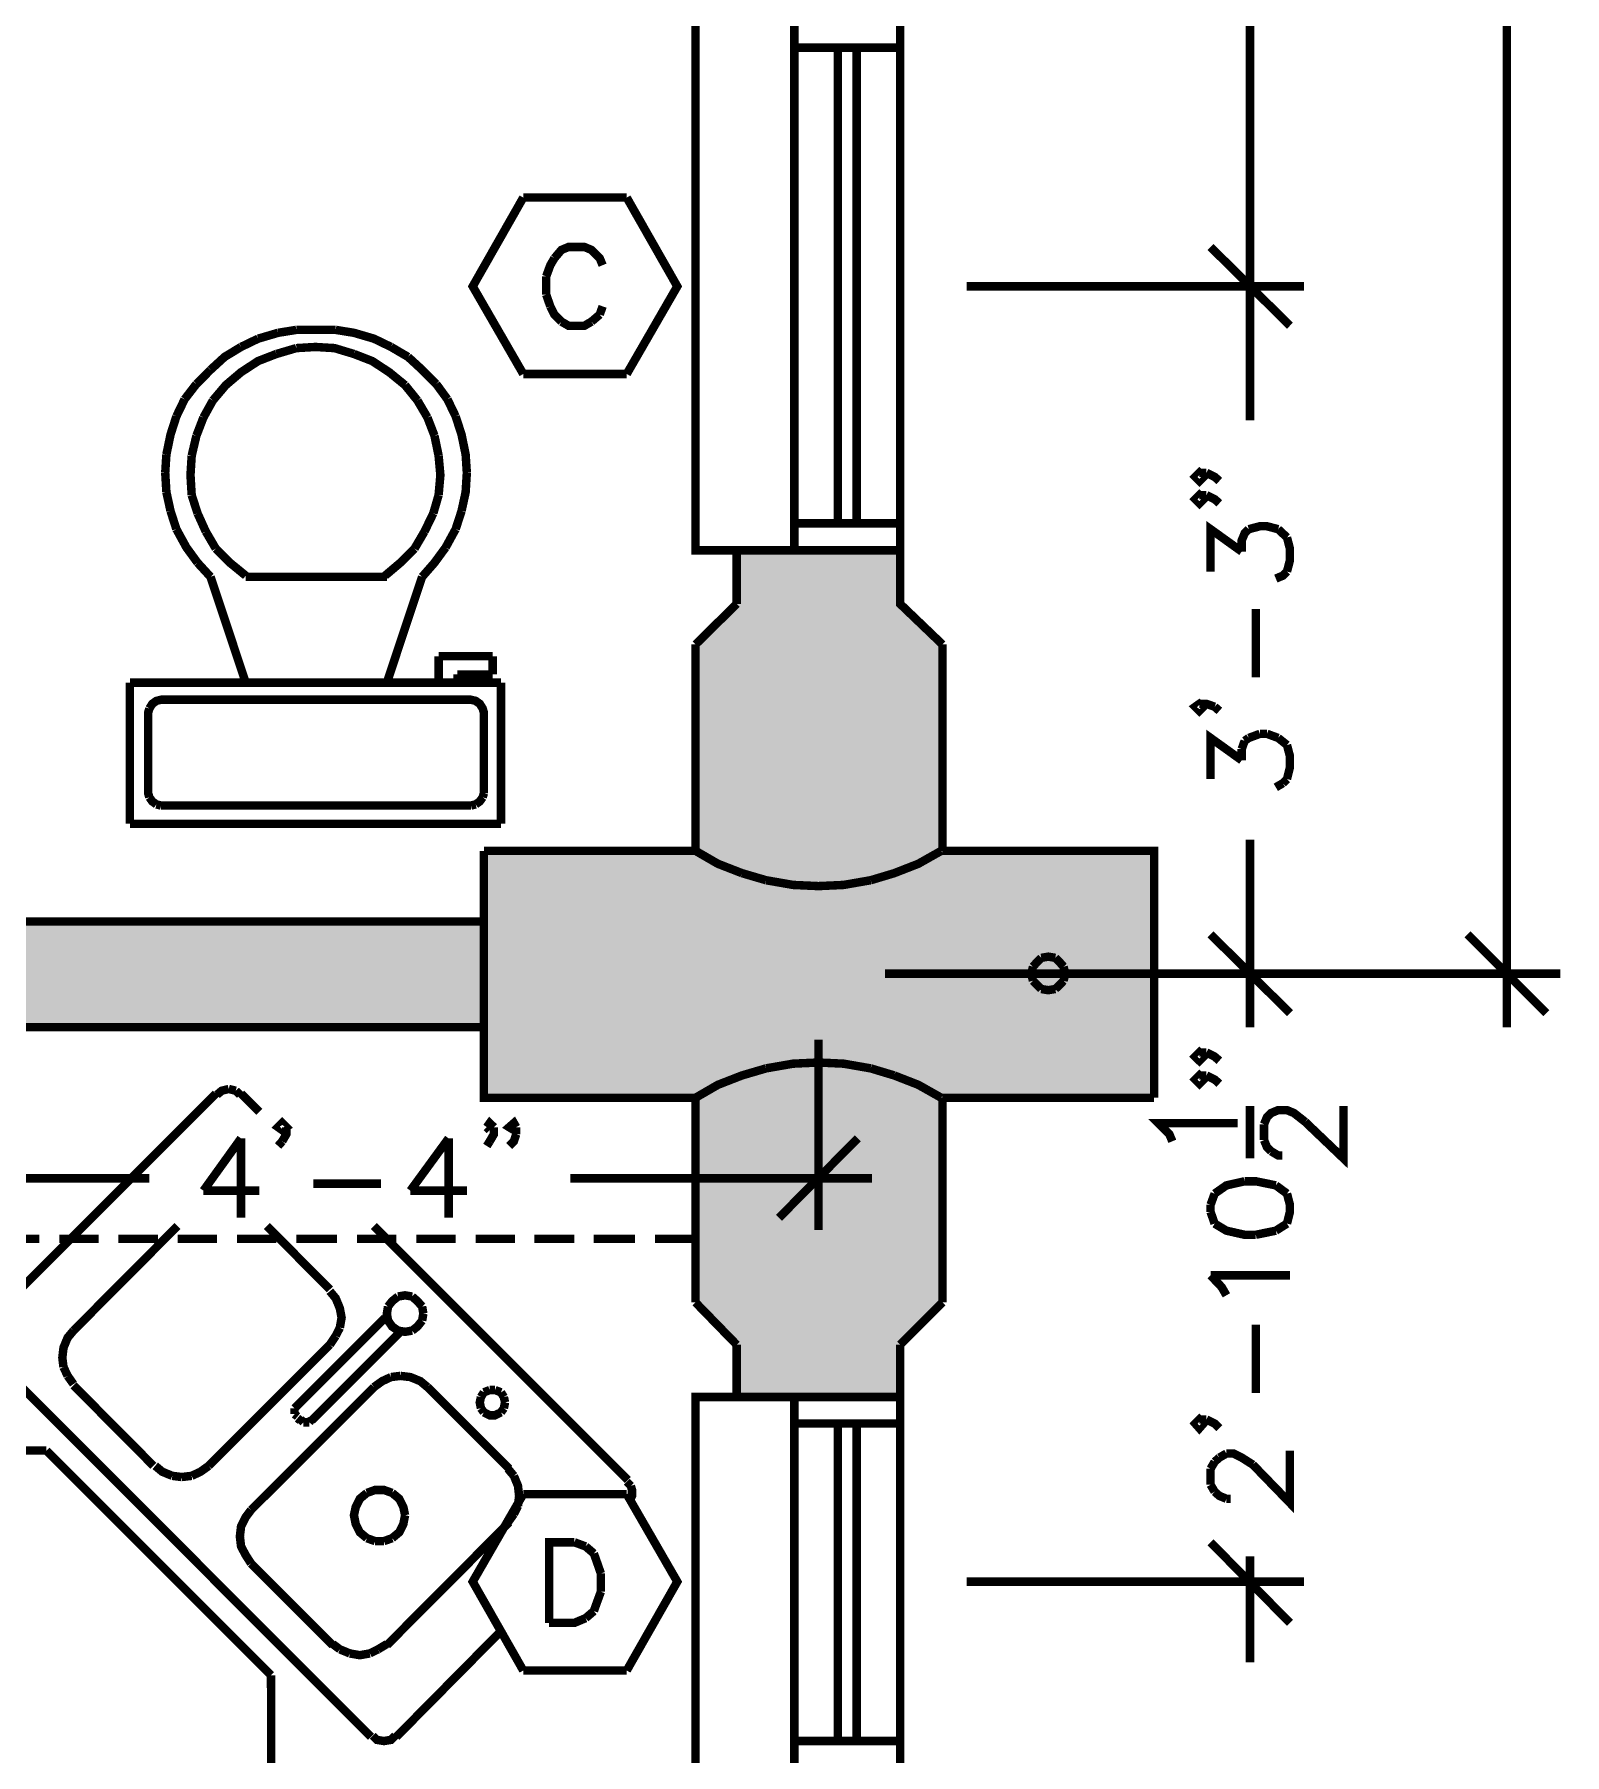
# Model space of a CAD drawing. Header units: millimetres. Extents: x 31 to 857, y 6 to 562.
# Drawn here: x 664 to 709.9, y 392.4 to 444 of the extents above; entities that cross this region are included whole.
import ezdxf

# ---------------------------------------------------------------- set-up
doc = ezdxf.new("R2010")
doc.units = ezdxf.units.MM
doc.layers.add('H', color=7, linetype='Continuous')
doc.layers.add('P', color=7, linetype='Continuous')

msp = doc.modelspace()

# ---------------------------------------------------------------- hatches: boundary and pattern name
at = {"layer": 'H', "linetype": 'Continuous'}
for points in [[(685.077, 426.896), (685.077, 428.502), (689.998, 426.896), (685.077, 426.896)], [(689.998, 426.896), (685.077, 428.502), (689.998, 428.502), (689.998, 426.896)], [(683.86, 425.662), (685.077, 426.896), (691.268, 425.662), (683.86, 425.662)], [(691.268, 425.662), (685.077, 426.896), (689.998, 426.896), (691.268, 425.662)], [(683.86, 419.488), (683.86, 425.662), (691.268, 419.488), (683.86, 419.488)], [(691.268, 419.488), (683.86, 425.662), (691.268, 425.662), (691.268, 419.488)], [(677.51, 419.012), (677.51, 419.488), (684.706, 419.012), (677.51, 419.012)], [(684.706, 419.012), (677.51, 419.488), (683.86, 419.488), (684.706, 419.012)], [(684.706, 419.012), (683.86, 419.488), (690.368, 419.012), (684.706, 419.012)], [(690.368, 419.012), (683.86, 419.488), (691.268, 419.488), (690.368, 419.012)], [(690.368, 419.012), (691.268, 419.488), (697.618, 419.012), (690.368, 419.012)], [(697.618, 419.012), (691.268, 419.488), (697.618, 419.488), (697.618, 419.012)], [(677.51, 418.677), (677.51, 419.012), (685.588, 418.677), (677.51, 418.677)], [(685.588, 418.677), (677.51, 419.012), (684.706, 419.012), (685.588, 418.677)], [(677.51, 418.518), (677.51, 418.677), (686.558, 418.518), (677.51, 418.518)], [(686.558, 418.518), (677.51, 418.677), (685.588, 418.677), (686.558, 418.518)], [(677.51, 418.43), (677.51, 418.518), (687.529, 418.43), (677.51, 418.43)], [(687.529, 418.43), (677.51, 418.518), (686.558, 418.518), (687.529, 418.43)], [(685.588, 418.677), (684.706, 419.012), (689.487, 418.677), (685.588, 418.677)], [(689.487, 418.677), (684.706, 419.012), (690.368, 419.012), (689.487, 418.677)], [(686.558, 418.518), (685.588, 418.677), (688.516, 418.518), (686.558, 418.518)], [(688.516, 418.518), (685.588, 418.677), (689.487, 418.677), (688.516, 418.518)], [(687.529, 418.43), (686.558, 418.518), (688.516, 418.518), (687.529, 418.43)], [(687.529, 418.43), (688.516, 418.518), (697.618, 418.43), (687.529, 418.43)], [(688.516, 418.518), (689.487, 418.677), (697.618, 418.518), (688.516, 418.518)], [(697.618, 418.43), (688.516, 418.518), (697.618, 418.518), (697.618, 418.43)], [(689.487, 418.677), (690.368, 419.012), (697.618, 418.677), (689.487, 418.677)], [(697.618, 418.518), (689.487, 418.677), (697.618, 418.677), (697.618, 418.518)], [(697.618, 418.677), (690.368, 419.012), (697.618, 419.012), (697.618, 418.677)], [(677.51, 413.173), (677.51, 418.43), (697.618, 413.173), (677.51, 413.173)], [(697.618, 413.173), (677.51, 418.43), (697.618, 418.43), (697.618, 413.173)], [(619.795, 414.196), (619.795, 417.371), (677.51, 414.196), (619.795, 414.196)], [(677.51, 414.196), (619.795, 417.371), (677.51, 417.371), (677.51, 414.196)], [(693.879, 415.89), (693.932, 415.96), (694.937, 415.89), (693.879, 415.89)], [(693.932, 415.96), (693.967, 416.048), (694.902, 415.96), (693.932, 415.96)], [(694.937, 415.89), (693.932, 415.96), (694.902, 415.96), (694.937, 415.89)], [(693.967, 416.048), (694.02, 416.137), (694.866, 416.048), (693.967, 416.048)], [(694.902, 415.96), (693.967, 416.048), (694.866, 416.048), (694.902, 415.96)], [(694.02, 416.137), (694.09, 416.225), (694.813, 416.137), (694.02, 416.137)], [(694.866, 416.048), (694.02, 416.137), (694.813, 416.137), (694.866, 416.048)], [(694.09, 416.225), (694.178, 416.26), (694.725, 416.225), (694.09, 416.225)], [(694.813, 416.137), (694.09, 416.225), (694.725, 416.225), (694.813, 416.137)], [(694.178, 416.26), (694.267, 416.313), (694.655, 416.26), (694.178, 416.26)], [(694.725, 416.225), (694.178, 416.26), (694.655, 416.26), (694.725, 416.225)], [(694.655, 416.26), (694.267, 416.313), (694.567, 416.313), (694.655, 416.26)], [(694.937, 415.802), (693.879, 415.89), (694.937, 415.89), (694.937, 415.802)], [(693.879, 415.802), (693.879, 415.89), (694.937, 415.802), (693.879, 415.802)], [(694.937, 415.678), (693.879, 415.802), (694.937, 415.802), (694.937, 415.678)], [(693.879, 415.678), (693.879, 415.802), (694.937, 415.678), (693.879, 415.678)], [(694.902, 415.59), (693.879, 415.678), (694.937, 415.678), (694.902, 415.59)], [(693.932, 415.59), (693.879, 415.678), (694.902, 415.59), (693.932, 415.59)], [(694.866, 415.502), (693.932, 415.59), (694.902, 415.59), (694.866, 415.502)], [(693.967, 415.502), (693.932, 415.59), (694.866, 415.502), (693.967, 415.502)], [(694.778, 415.413), (693.967, 415.502), (694.866, 415.502), (694.778, 415.413)], [(694.055, 415.413), (693.967, 415.502), (694.778, 415.413), (694.055, 415.413)], [(694.725, 415.343), (694.055, 415.413), (694.778, 415.413), (694.725, 415.343)], [(694.143, 415.343), (694.055, 415.413), (694.725, 415.343), (694.143, 415.343)], [(694.602, 415.29), (694.143, 415.343), (694.725, 415.343), (694.602, 415.29)], [(694.231, 415.29), (694.143, 415.343), (694.602, 415.29), (694.231, 415.29)], [(694.443, 415.255), (694.302, 415.29), (694.514, 415.29), (694.443, 415.255)], [(677.51, 413.085), (677.51, 413.173), (686.558, 413.085), (677.51, 413.085)], [(686.558, 413.085), (677.51, 413.173), (687.529, 413.173), (686.558, 413.085)], [(677.51, 412.873), (677.51, 413.085), (685.588, 412.873), (677.51, 412.873)], [(685.588, 412.873), (677.51, 413.085), (686.558, 413.085), (685.588, 412.873)], [(677.51, 412.538), (677.51, 412.873), (684.706, 412.538), (677.51, 412.538)], [(684.706, 412.538), (677.51, 412.873), (685.588, 412.873), (684.706, 412.538)], [(684.706, 412.538), (685.588, 412.873), (690.368, 412.538), (684.706, 412.538)], [(685.588, 412.873), (686.558, 413.085), (689.487, 412.873), (685.588, 412.873)], [(690.368, 412.538), (685.588, 412.873), (689.487, 412.873), (690.368, 412.538)], [(686.558, 413.085), (687.529, 413.173), (688.516, 413.085), (686.558, 413.085)], [(689.487, 412.873), (686.558, 413.085), (688.516, 413.085), (689.487, 412.873)], [(688.516, 413.085), (687.529, 413.173), (697.618, 413.085), (688.516, 413.085)], [(697.618, 413.085), (687.529, 413.173), (697.618, 413.173), (697.618, 413.085)], [(689.487, 412.873), (688.516, 413.085), (697.618, 412.873), (689.487, 412.873)], [(697.618, 412.873), (688.516, 413.085), (697.618, 413.085), (697.618, 412.873)], [(690.368, 412.538), (689.487, 412.873), (697.618, 412.538), (690.368, 412.538)], [(697.618, 412.538), (689.487, 412.873), (697.618, 412.873), (697.618, 412.538)], [(677.51, 412.08), (677.51, 412.538), (683.86, 412.08), (677.51, 412.08)], [(683.86, 412.08), (677.51, 412.538), (684.706, 412.538), (683.86, 412.08)], [(683.86, 412.08), (684.706, 412.538), (691.268, 412.08), (683.86, 412.08)], [(691.268, 412.08), (684.706, 412.538), (690.368, 412.538), (691.268, 412.08)], [(691.268, 412.08), (690.368, 412.538), (697.618, 412.08), (691.268, 412.08)], [(697.618, 412.08), (690.368, 412.538), (697.618, 412.538), (697.618, 412.08)], [(683.86, 405.941), (683.86, 412.08), (691.268, 405.941), (683.86, 405.941)], [(691.268, 405.941), (683.86, 412.08), (691.268, 412.08), (691.268, 405.941)], [(685.077, 404.671), (683.86, 405.941), (689.998, 404.671), (685.077, 404.671)], [(689.998, 404.671), (683.86, 405.941), (691.268, 405.941), (689.998, 404.671)], [(685.077, 403.102), (685.077, 404.671), (689.998, 403.102), (685.077, 403.102)], [(689.998, 403.102), (685.077, 404.671), (689.998, 404.671), (689.998, 403.102)]]:
    msp.add_hatch(color=256, dxfattribs=at).paths.add_polyline_path(points)

# ---------------------------------------------------------------- linework, layer by layer
at = {"layer": 'P', "const_width": 0.254}
for points in [[(700.476, 434.852), (700.476, 450.779)], [(700.476, 434.852), (700.476, 450.779)], [(708.184, 414.196), (708.184, 449.88)], [(683.842, 444.377), (683.842, 428.502), (689.98, 428.502), (689.98, 444.377), (683.842, 444.377), (683.842, 444.377)], [(683.842, 444.377), (683.842, 428.502), (689.98, 428.502), (689.98, 444.377), (683.842, 444.377), (683.842, 444.377)], [(689.98, 444.377), (686.805, 444.377), (686.805, 428.502)], [(689.98, 444.377), (686.805, 444.377), (686.805, 428.502)], [(689.98, 443.583), (686.805, 443.583)], [(689.98, 443.583), (686.805, 443.583)], [(688.111, 443.583), (688.111, 429.313)], [(688.111, 443.583), (688.111, 429.313)], [(688.675, 443.583), (688.675, 429.313)], [(688.675, 443.583), (688.675, 429.313)], [(678.674, 433.793), (677.157, 436.421), (678.674, 439.085)], [(678.674, 439.085), (681.778, 439.085)], [(678.674, 439.085), (678.674, 439.085)], [(681.778, 439.085), (683.295, 436.421), (681.778, 433.793)], [(700.476, 438.027), (700.476, 432.4)], [(681.055, 437.056), (680.967, 437.268), (680.72, 437.515), (680.508, 437.603), (680.032, 437.603), (679.82, 437.515), (679.609, 437.268)], [(699.294, 437.603), (701.675, 435.24)], [(701.675, 435.24), (699.294, 437.603)], [(699.294, 437.603), (701.675, 435.24)], [(679.609, 437.268), (679.485, 437.056), (679.362, 436.721)], [(679.362, 436.721), (679.362, 436.174)], [(679.362, 436.174), (679.485, 435.822)], [(691.974, 436.421), (702.098, 436.421)], [(691.974, 436.421), (702.098, 436.421)], [(691.974, 436.421), (702.098, 436.421)], [(679.485, 435.822), (679.609, 435.575), (679.82, 435.363)], [(680.72, 435.363), (680.967, 435.575)], [(680.967, 435.575), (681.055, 435.822)], [(671.318, 435.028), (670.719, 434.852)], [(671.865, 435.116), (671.318, 435.028)], [(672.465, 435.116), (671.865, 435.116)], [(673.047, 435.116), (672.465, 435.116)], [(674.705, 434.605), (674.194, 434.852), (673.594, 435.028), (673.047, 435.116)], [(679.82, 435.363), (680.032, 435.24), (680.508, 435.24), (680.72, 435.363)], [(670.207, 434.605), (669.713, 434.305), (669.29, 433.917)], [(671.266, 434.393), (670.719, 434.181), (670.207, 433.846), (669.749, 433.458), (669.361, 432.999)], [(670.719, 434.852), (670.207, 434.605)], [(671.865, 434.569), (671.266, 434.393)], [(672.465, 434.605), (671.865, 434.569)], [(673.594, 434.393), (673.012, 434.569), (672.412, 434.605)], [(675.128, 433.458), (674.652, 433.846), (674.141, 434.181), (673.594, 434.393)], [(675.217, 434.305), (674.705, 434.605)], [(669.29, 433.917), (668.867, 433.493)], [(676.063, 433.493), (675.64, 433.917), (675.217, 434.305)], [(668.867, 433.493), (668.514, 433.035)], [(675.499, 432.999), (675.128, 433.458)], [(676.398, 433.035), (676.063, 433.493)], [(681.778, 433.793), (678.674, 433.793)], [(668.514, 433.035), (668.267, 432.523)], [(669.361, 432.999), (669.078, 432.488)], [(675.799, 432.488), (675.499, 432.999)], [(676.645, 432.523), (676.398, 433.035)], [(668.267, 432.523), (668.091, 431.976), (667.967, 431.377)], [(669.078, 432.488), (668.867, 431.941)], [(676.01, 431.941), (675.799, 432.488)], [(676.981, 430.83), (676.945, 431.377), (676.822, 431.976), (676.645, 432.523)], [(668.867, 431.941), (668.726, 431.341)], [(676.134, 431.341), (676.01, 431.941)], [(667.967, 431.377), (667.932, 430.83)], [(668.726, 431.341), (668.69, 430.759), (668.726, 430.16)], [(676.134, 430.16), (676.187, 430.759), (676.134, 431.341)], [(667.932, 430.83), (667.967, 430.248)], [(676.822, 429.683), (676.945, 430.248), (676.981, 430.83)], [(698.959, 430.83), (699.082, 430.706), (698.959, 430.583), (698.835, 430.706), (698.959, 430.83)], [(698.959, 430.83), (699.17, 430.83)], [(699.17, 430.83), (699.417, 430.706), (699.558, 430.583)], [(667.967, 430.248), (668.091, 429.683)], [(668.726, 430.16), (668.902, 429.613)], [(675.975, 429.613), (676.134, 430.16)], [(698.959, 430.16), (699.082, 430.036), (698.959, 429.913), (698.835, 430.036), (698.959, 430.16)], [(698.959, 430.16), (699.17, 430.16)], [(699.17, 430.16), (699.417, 430.036), (699.558, 429.913)], [(668.091, 429.683), (668.267, 429.137)], [(668.902, 429.613), (669.149, 429.066)], [(675.711, 429.066), (675.975, 429.613)], [(676.645, 429.137), (676.822, 429.683)], [(689.98, 429.313), (686.805, 429.313)], [(689.98, 429.313), (686.805, 429.313)], [(699.294, 427.867), (699.294, 429.137), (700.229, 428.466)], [(700.44, 429.137), (700.775, 429.225), (700.987, 429.225), (701.322, 429.137)], [(668.267, 429.137), (668.567, 428.59), (668.902, 428.131)], [(669.149, 429.066), (669.449, 428.554)], [(675.411, 428.554), (675.711, 429.066)], [(676.346, 428.59), (676.645, 429.137)], [(700.229, 428.466), (700.229, 428.801), (700.317, 429.013), (700.44, 429.137)], [(701.322, 429.137), (701.587, 428.89)], [(701.587, 428.89), (701.675, 428.554), (701.675, 428.202), (701.587, 427.867)], [(669.449, 428.554), (669.872, 428.131), (670.348, 427.743)], [(674.529, 427.743), (674.987, 428.131), (675.411, 428.554)], [(675.64, 427.708), (676.01, 428.131), (676.346, 428.59)], [(691.25, 425.679), (689.98, 426.896), (689.98, 428.502), (685.077, 428.502), (685.077, 426.896)], [(691.25, 425.679), (689.98, 426.896), (689.98, 428.502), (685.077, 428.502), (685.077, 426.896)], [(668.902, 428.131), (669.29, 427.708)], [(670.348, 424.533), (669.29, 427.708)], [(670.348, 427.708), (674.582, 427.708)], [(674.582, 424.533), (675.64, 427.708)], [(701.587, 427.867), (701.463, 427.743), (701.252, 427.655)], [(685.077, 426.896), (683.842, 425.679)], [(685.077, 426.896), (683.842, 425.679)], [(700.652, 424.692), (700.652, 426.738)], [(683.842, 419.488), (683.842, 425.679)], [(683.842, 419.488), (683.842, 425.662)], [(691.25, 419.488), (691.25, 425.679)], [(691.25, 419.488), (691.25, 425.662)], [(676.134, 424.533), (676.134, 425.327)], [(676.134, 425.327), (677.757, 425.327)], [(677.757, 425.327), (677.757, 424.78)], [(676.698, 424.78), (676.698, 424.533)], [(677.757, 424.78), (676.698, 424.78)], [(666.873, 424.533), (666.873, 420.299)], [(678.004, 424.533), (666.873, 424.533)], [(666.873, 424.533), (666.873, 424.533)], [(678.004, 420.299), (678.004, 424.533)], [(667.456, 423.757), (667.42, 423.633), (667.42, 423.474)], [(667.967, 424.021), (667.808, 424.021), (667.667, 423.986), (667.544, 423.898), (667.456, 423.757)], [(676.945, 424.021), (667.932, 424.021)], [(677.492, 423.474), (677.492, 423.633), (677.457, 423.757), (677.369, 423.898), (677.245, 423.986), (677.104, 424.021), (676.945, 424.021)], [(698.959, 423.898), (699.082, 423.81), (698.959, 423.686), (698.835, 423.81), (698.959, 423.898)], [(698.959, 423.898), (699.17, 423.898), (699.417, 423.81)], [(699.417, 423.81), (699.558, 423.686)], [(667.42, 423.474), (667.42, 421.358)], [(677.492, 421.358), (677.492, 423.474)], [(699.294, 421.64), (699.294, 422.875), (700.229, 422.204)], [(700.229, 422.54), (700.317, 422.787)], [(700.229, 422.204), (700.229, 422.54)], [(700.317, 422.787), (700.44, 422.875)], [(700.44, 422.875), (700.775, 422.998)], [(700.775, 422.998), (700.987, 422.998)], [(700.987, 422.998), (701.322, 422.875)], [(701.322, 422.875), (701.587, 422.663)], [(701.587, 422.663), (701.675, 422.328), (701.675, 421.993), (701.587, 421.64)], [(701.463, 421.517), (701.252, 421.393)], [(701.587, 421.64), (701.463, 421.517)], [(667.42, 421.393), (667.42, 421.217), (667.456, 421.093)], [(667.456, 421.093), (667.544, 420.97), (667.667, 420.882)], [(677.245, 420.882), (677.369, 420.97), (677.457, 421.093)], [(677.457, 421.093), (677.492, 421.217)], [(677.492, 421.217), (677.492, 421.393)], [(667.667, 420.882), (667.808, 420.846)], [(667.808, 420.846), (667.967, 420.846)], [(667.932, 420.846), (676.945, 420.846)], [(676.945, 420.846), (677.104, 420.846)], [(677.104, 420.846), (677.245, 420.882)], [(666.873, 420.299), (678.004, 420.299)], [(677.492, 419.488), (677.492, 412.08), (683.842, 412.08)], [(683.842, 419.488), (677.492, 419.488)], [(683.842, 419.488), (677.492, 419.488)], [(683.842, 419.488), (684.512, 419.1), (685.236, 418.818)], [(683.842, 419.488), (684.512, 419.1), (685.236, 418.818)], [(689.098, 418.606), (689.804, 418.818), (690.527, 419.1), (691.215, 419.488)], [(689.098, 418.606), (689.804, 418.818), (690.527, 419.1), (691.215, 419.488)], [(691.25, 419.488), (697.6, 419.488), (697.6, 412.08)], [(697.6, 419.488), (691.25, 419.488)], [(700.476, 414.196), (700.476, 419.823)], [(685.236, 418.818), (685.959, 418.606)], [(685.236, 418.818), (685.959, 418.606)], [(685.959, 418.606), (686.77, 418.465), (687.529, 418.43), (688.287, 418.465), (689.098, 418.606)], [(685.959, 418.606), (686.77, 418.465), (687.529, 418.43), (688.287, 418.465), (689.098, 418.606)], [(700.476, 415.802), (700.476, 418.183)], [(677.492, 417.371), (661.07, 417.371)], [(677.492, 417.371), (663.187, 417.371)], [(677.492, 417.371), (677.492, 414.196)], [(699.294, 416.983), (701.675, 414.62)], [(699.294, 416.983), (701.675, 414.62)], [(707.002, 416.983), (709.366, 414.62)], [(689.522, 415.802), (709.789, 415.802)], [(689.522, 415.802), (702.098, 415.802)], [(693.967, 416.013), (693.914, 415.802), (693.914, 415.802)], [(693.914, 415.802), (693.967, 415.59)], [(694.214, 416.278), (694.09, 416.154), (693.967, 416.013)], [(694.637, 416.278), (694.425, 416.313), (694.214, 416.278)], [(694.884, 416.013), (694.761, 416.154), (694.637, 416.278)], [(694.884, 415.59), (694.937, 415.802), (694.884, 416.013)], [(699.558, 415.802), (702.098, 415.802)], [(700.476, 415.802), (700.476, 415.008)], [(693.967, 415.59), (694.09, 415.466), (694.214, 415.343)], [(694.214, 415.343), (694.425, 415.308), (694.637, 415.343)], [(694.637, 415.343), (694.761, 415.466), (694.884, 415.59)], [(677.492, 414.196), (624.029, 414.196)], [(687.529, 413.826), (687.529, 408.111)], [(698.959, 413.438), (699.082, 413.314), (698.959, 413.191), (698.835, 413.314), (698.959, 413.438)], [(698.959, 413.438), (699.17, 413.438)], [(699.17, 413.438), (699.417, 413.314), (699.558, 413.191)], [(685.959, 412.962), (685.236, 412.75), (684.512, 412.468), (683.842, 412.08)], [(689.098, 412.962), (688.287, 413.103), (687.529, 413.138), (686.77, 413.103), (685.959, 412.962)], [(689.804, 412.75), (689.098, 412.962)], [(691.215, 412.08), (690.527, 412.468), (689.804, 412.75)], [(698.959, 412.75), (699.082, 412.627), (698.959, 412.503), (698.835, 412.627), (698.959, 412.75)], [(698.959, 412.75), (699.17, 412.75)], [(699.17, 412.75), (699.417, 412.627), (699.558, 412.503)], [(662.517, 405.271), (669.449, 412.203)], [(669.837, 412.344), (669.625, 412.291), (669.484, 412.168)], [(670.048, 412.291), (669.837, 412.344)], [(670.172, 412.168), (670.048, 412.291)], [(670.207, 412.203), (670.754, 411.656)], [(683.842, 405.941), (683.842, 412.08)], [(697.6, 412.08), (691.25, 412.08)], [(691.25, 405.941), (691.25, 412.08)], [(700.476, 410.263), (700.476, 411.833)], [(700.899, 411.286), (700.987, 411.498), (701.111, 411.621), (701.322, 411.709), (701.587, 411.709), (701.798, 411.621), (702.134, 411.357)], [(702.134, 411.357), (703.28, 410.263), (703.28, 411.833)], [(671.565, 411.198), (671.442, 411.11), (671.318, 411.198), (671.442, 411.321), (671.565, 411.198)], [(671.565, 411.198), (671.565, 410.986), (671.442, 410.774)], [(677.58, 411.198), (677.668, 411.321), (677.792, 411.198)], [(677.668, 411.11), (677.58, 411.198)], [(677.792, 411.198), (677.668, 411.11)], [(677.792, 411.198), (677.792, 410.986), (677.668, 410.774)], [(678.392, 411.11), (678.251, 411.198), (678.392, 411.321), (678.462, 411.198)], [(678.462, 411.198), (678.392, 411.11)], [(678.462, 411.198), (678.462, 410.986)], [(698.147, 410.774), (698.059, 410.986), (697.724, 411.321), (700.105, 411.321)], [(700.899, 410.81), (700.899, 411.286)], [(670.207, 410.863), (669.078, 409.293)], [(670.207, 410.863), (670.207, 408.481)], [(671.442, 410.774), (671.318, 410.633)], [(676.434, 410.863), (675.287, 409.293)], [(676.434, 410.863), (676.434, 408.481)], [(677.668, 410.774), (677.58, 410.633)], [(678.462, 410.986), (678.392, 410.774), (678.251, 410.633)], [(686.347, 408.481), (688.71, 410.863)], [(701.111, 410.475), (700.987, 410.598), (700.899, 410.81)], [(701.446, 410.351), (701.322, 410.351), (701.111, 410.475)], [(658.407, 409.663), (667.456, 409.663)], [(689.134, 409.663), (680.085, 409.663)], [(669.078, 409.293), (670.754, 409.293)], [(672.377, 409.504), (674.405, 409.504)], [(675.287, 409.293), (676.981, 409.293)], [(699.417, 409.205), (699.294, 408.869)], [(700.317, 409.575), (699.77, 409.452), (699.417, 409.205)], [(701.252, 409.452), (700.652, 409.575), (700.317, 409.575)], [(701.587, 409.205), (701.252, 409.452)], [(701.587, 408.305), (701.675, 408.658), (701.675, 408.869), (701.587, 409.205)], [(699.294, 408.869), (699.294, 408.658)], [(699.294, 408.658), (699.417, 408.305)], [(699.294, 408.658), (699.294, 408.658)], [(665.18, 405.095), (668.302, 408.234)], [(670.983, 408.234), (672.871, 406.329)], [(674.194, 408.234), (681.814, 400.614)], [(699.417, 408.305), (699.77, 408.093), (700.317, 407.97), (700.652, 407.97)], [(700.652, 407.97), (701.252, 408.093)], [(701.252, 408.093), (701.587, 408.305)], [(662.975, 407.846), (664.157, 407.846)], [(664.757, 407.846), (665.939, 407.846)], [(666.521, 407.846), (667.72, 407.846)], [(668.302, 407.846), (669.484, 407.846)], [(670.084, 407.846), (671.266, 407.846)], [(671.865, 407.846), (673.082, 407.846)], [(673.682, 407.846), (674.864, 407.846)], [(675.464, 407.846), (676.645, 407.846)], [(677.245, 407.846), (678.427, 407.846)], [(679.009, 407.846), (680.208, 407.846)], [(680.791, 407.846), (682.025, 407.846)], [(682.625, 407.846), (683.842, 407.846)], [(699.77, 406.153), (699.629, 406.4), (699.294, 406.753)], [(699.294, 406.753), (701.675, 406.753)], [(673.171, 405.183), (673.223, 405.483), (673.171, 405.765), (673.047, 406.065), (672.871, 406.277)], [(674.917, 406.118), (674.74, 405.977), (674.617, 405.818)], [(675.34, 406.118), (675.128, 406.153), (674.917, 406.118)], [(675.64, 405.818), (675.499, 405.977), (675.34, 406.118)], [(671.901, 402.855), (674.529, 405.483)], [(674.617, 405.818), (674.582, 405.606), (674.617, 405.395)], [(675.675, 405.606), (675.64, 405.818)], [(675.64, 405.395), (675.675, 405.606), (675.675, 405.606)], [(685.077, 404.671), (683.842, 405.941)], [(691.25, 405.941), (689.98, 404.671)], [(665.18, 405.095), (665.004, 404.883), (664.88, 404.583), (664.845, 404.283), (664.88, 404.001)], [(674.987, 405.059), (672.324, 402.396)], [(673.047, 404.936), (673.171, 405.183)], [(674.617, 405.395), (674.74, 405.218), (674.917, 405.095)], [(674.917, 405.095), (675.128, 405.059), (675.34, 405.095)], [(675.34, 405.095), (675.499, 405.218), (675.64, 405.395)], [(700.652, 403.225), (700.652, 405.271)], [(674.105, 392.906), (662.517, 404.513)], [(672.871, 404.671), (669.237, 401.038)], [(672.871, 404.671), (673.047, 404.936)], [(685.077, 403.102), (685.077, 404.671)], [(689.98, 404.671), (689.98, 403.102)], [(664.88, 404.001), (665.004, 403.737)], [(665.004, 403.737), (665.18, 403.49)], [(667.579, 401.038), (665.18, 403.454)], [(674.705, 403.701), (674.441, 403.578), (674.194, 403.401)], [(674.987, 403.737), (674.705, 403.701)], [(675.799, 403.401), (675.587, 403.578), (675.287, 403.701), (674.987, 403.737)], [(674.194, 403.401), (670.507, 399.715)], [(678.251, 400.95), (675.799, 403.401)], [(677.404, 403.102), (677.369, 402.943), (677.404, 402.766)], [(677.492, 403.243), (677.404, 403.102)], [(677.668, 403.313), (677.492, 403.243)], [(677.827, 403.313), (677.668, 403.313)], [(678.004, 403.243), (677.827, 403.313)], [(678.092, 403.102), (678.004, 403.243)], [(678.127, 402.943), (678.092, 403.102)], [(678.092, 402.766), (678.127, 402.943), (678.127, 402.943)], [(683.842, 403.102), (683.842, 391.971), (689.98, 391.971), (689.98, 403.102), (683.842, 403.102), (683.842, 403.102)], [(689.98, 403.102), (685.077, 403.102)], [(689.98, 403.102), (686.805, 403.102)], [(686.805, 403.102), (686.805, 391.971)], [(671.901, 402.855), (671.812, 402.766)], [(671.812, 402.766), (671.812, 402.678), (671.812, 402.59)], [(671.812, 402.59), (671.901, 402.519)], [(671.989, 402.396), (671.901, 402.467)], [(671.989, 402.431), (672.077, 402.343)], [(672.253, 402.343), (672.324, 402.431)], [(677.404, 402.766), (677.492, 402.643)], [(677.492, 402.643), (677.668, 402.555), (677.827, 402.555), (678.004, 402.643)], [(678.004, 402.643), (678.092, 402.766)], [(698.959, 402.431), (699.082, 402.308), (698.959, 402.167), (698.835, 402.308), (698.959, 402.431)], [(698.959, 402.431), (699.17, 402.431)], [(699.17, 402.431), (699.417, 402.308), (699.558, 402.167)], [(672.077, 402.343), (672.165, 402.343), (672.253, 402.343)], [(689.98, 402.308), (686.805, 402.308)], [(688.111, 402.308), (688.111, 392.783)], [(688.675, 402.308), (688.675, 392.783)], [(641.473, 401.496), (664.369, 401.496)], [(664.369, 401.496), (671.107, 394.758)], [(699.558, 401.285), (699.77, 401.408)], [(699.77, 401.408), (699.982, 401.408), (700.229, 401.285), (700.564, 401.073)], [(700.564, 401.073), (701.675, 399.927), (701.675, 401.496)], [(667.632, 401.038), (667.844, 400.861), (668.143, 400.738)], [(668.726, 400.738), (668.99, 400.861), (669.237, 401.038)], [(678.392, 400.738), (678.215, 400.95)], [(699.294, 400.95), (699.417, 401.161)], [(699.294, 400.473), (699.294, 400.95)], [(699.417, 401.161), (699.558, 401.285)], [(668.143, 400.738), (668.426, 400.703)], [(668.426, 400.703), (668.726, 400.738)], [(678.515, 399.838), (678.55, 400.138), (678.515, 400.438), (678.392, 400.738)], [(681.902, 400.438), (681.778, 400.562)], [(681.849, 399.979), (681.937, 400.138), (681.937, 400.315), (681.902, 400.438)], [(699.417, 400.262), (699.294, 400.473)], [(673.982, 400.226), (673.77, 400.05), (673.647, 399.803), (673.594, 399.556), (673.647, 399.292), (673.77, 399.045), (673.982, 398.868)], [(674.74, 400.226), (674.493, 400.315), (674.229, 400.315), (673.982, 400.226)], [(675.128, 399.556), (675.076, 399.803), (674.952, 400.05), (674.74, 400.226)], [(678.674, 394.899), (677.157, 397.563), (678.674, 400.191)], [(678.392, 399.591), (678.515, 399.838)], [(678.674, 400.191), (681.778, 400.191)], [(678.674, 400.191), (678.674, 400.191)], [(681.778, 400.191), (683.295, 397.563), (681.778, 394.899)], [(699.77, 400.05), (699.558, 400.138), (699.417, 400.262)], [(699.893, 400.05), (699.77, 400.05)], [(670.507, 399.715), (670.348, 399.503), (670.207, 399.221), (670.172, 398.921), (670.207, 398.621), (670.348, 398.357), (670.507, 398.11)], [(674.582, 395.658), (678.251, 399.344)], [(674.74, 398.868), (674.952, 399.045), (675.076, 399.292), (675.128, 399.556)], [(675.128, 399.556), (675.128, 399.556)], [(678.215, 399.344), (678.392, 399.591)], [(673.982, 398.868), (674.229, 398.78)], [(674.229, 398.78), (674.493, 398.78)], [(674.493, 398.78), (674.74, 398.868)], [(679.45, 396.328), (679.45, 398.745), (680.208, 398.745)], [(680.208, 398.745), (680.544, 398.621)], [(680.544, 398.621), (680.791, 398.41)], [(680.791, 398.41), (680.879, 398.163), (681.002, 397.81)], [(701.675, 396.328), (699.294, 398.745)], [(700.476, 397.563), (700.476, 398.321)], [(670.507, 398.11), (672.959, 395.658)], [(681.002, 397.81), (681.002, 397.263)], [(681.002, 397.263), (680.879, 396.928), (680.791, 396.681)], [(691.974, 397.563), (702.098, 397.563)], [(700.476, 397.563), (700.476, 395.146)], [(680.544, 396.469), (680.208, 396.328), (679.45, 396.328), (679.45, 396.328)], [(680.791, 396.681), (680.544, 396.469)], [(672.959, 395.693), (673.171, 395.534)], [(674.317, 395.534), (674.582, 395.693)], [(674.864, 392.906), (678.004, 396.081)], [(673.171, 395.534), (673.47, 395.411)], [(673.47, 395.411), (673.77, 395.358), (674.07, 395.411)], [(674.07, 395.411), (674.317, 395.534)], [(671.107, 394.758), (671.142, 365.002)], [(681.778, 394.899), (678.674, 394.899)], [(674.158, 392.942), (674.282, 392.818), (674.493, 392.783), (674.705, 392.818), (674.829, 392.942)], [(689.98, 392.783), (686.805, 392.783)]]:
    msp.add_lwpolyline(points, dxfattribs=at)

doc.saveas('drawing.dxf')
